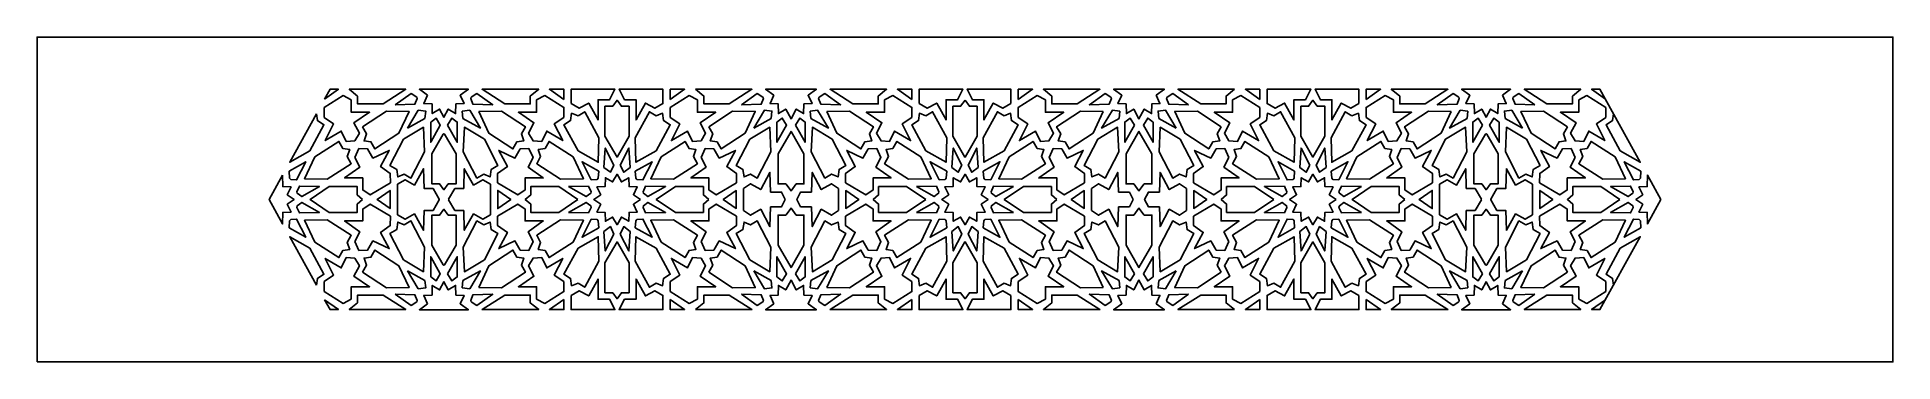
# Model space of a CAD drawing. Extents: x -797 to 3, y -330 to -190.
import ezdxf

# ---------------------------------------------------------------- set-up
doc = ezdxf.new("R2010")
doc.units = 0
doc.layers.add('LAYER_1', color=18, linetype='CONTINUOUS')

msp = doc.modelspace()

# ---------------------------------------------------------------- linework, layer by layer
at = {"layer": 'LAYER_1'}
for points in [[(-797.32, -329.62), (2.68, -329.62), (2.68, -189.62), (-797.32, -189.62)], [(-673.64, -219.91), (-673.64, -224.22), (-669.5, -227.05), (-673.13, -234.2), (-666.23, -230.16), (-664.06, -234.55), (-660.36, -234.37), (-658.4, -231.08), (-660.72, -226.54), (-654.02, -221.98), (-661.89, -221.98), (-661.89, -216.68), (-665.44, -214.8)], [(-673.39, -216.35), (-671.05, -212.13), (-667.43, -212.13)], [(-659.14, -215.04), (-659.14, -218.44), (-648.19, -218.44), (-638.39, -212.13), (-662.78, -212.13)], [(-642.95, -218.8), (-634.42, -218.59), (-633.46, -216.12), (-633.69, -215.45), (-636.1, -213.98)], [(-628.96, -214.68), (-630.62, -218.31), (-627.09, -218.45), (-626.97, -222.58), (-623.83, -220.65), (-621.94, -224.15), (-620.05, -220.65), (-616.91, -222.58), (-616.78, -218.45), (-613.25, -218.31), (-614.92, -214.68), (-611.38, -212.12), (-632.5, -212.12)], [(-610.19, -215.45), (-610.41, -216.12), (-609.46, -218.59), (-600.92, -218.8), (-607.78, -213.98)], [(-595.68, -218.44), (-584.74, -218.44), (-584.74, -215.04), (-581.1, -212.13), (-605.49, -212.13)], [(-581.99, -216.68), (-581.99, -221.98), (-589.85, -221.98), (-583.16, -226.54), (-585.47, -231.08), (-583.52, -234.37), (-579.81, -234.55), (-577.65, -230.16), (-570.74, -234.2), (-574.37, -227.05), (-570.23, -224.22), (-570.23, -219.91), (-578.44, -214.8)], [(-570.23, -216.53), (-570.23, -212.13), (-576.45, -212.13)], [(-567.12, -218.25), (-563.64, -220.31), (-559.52, -218.07), (-555.49, -225.29), (-555.49, -216.6), (-550.51, -216.6), (-548.21, -212.13), (-567.12, -212.13)], [(-544.13, -216.6), (-539.14, -216.6), (-539.14, -225.29), (-535.12, -218.07), (-531, -220.31), (-527.51, -218.25), (-527.51, -212.13), (-546.43, -212.13)], [(-524.41, -216.53), (-518.19, -212.13), (-524.41, -212.13)], [(-524.4, -219.91), (-524.4, -224.22), (-520.26, -227.05), (-523.9, -234.2), (-516.99, -230.16), (-514.82, -234.55), (-511.12, -234.37), (-509.16, -231.08), (-511.48, -226.54), (-504.78, -221.98), (-512.65, -221.98), (-512.65, -216.68), (-516.2, -214.8)], [(-513.54, -212.13), (-509.9, -215.04), (-509.9, -218.44), (-498.95, -218.44), (-489.15, -212.13)], [(-493.71, -218.8), (-485.18, -218.59), (-484.22, -216.12), (-484.45, -215.45), (-486.86, -213.98)], [(-479.72, -214.68), (-481.38, -218.31), (-477.85, -218.45), (-477.73, -222.58), (-474.59, -220.65), (-472.32, -224.85), (-470.06, -220.65), (-466.92, -222.58), (-466.79, -218.45), (-463.26, -218.31), (-464.93, -214.68), (-461.39, -212.12), (-483.26, -212.12)], [(-460.2, -215.45), (-460.42, -216.12), (-459.46, -218.59), (-450.93, -218.8), (-457.79, -213.98)], [(-445.69, -218.44), (-434.75, -218.44), (-434.75, -215.04), (-431.11, -212.13), (-455.5, -212.13)], [(-432, -216.68), (-432, -221.98), (-439.86, -221.98), (-433.17, -226.54), (-435.48, -231.08), (-433.53, -234.37), (-429.82, -234.55), (-427.66, -230.16), (-420.75, -234.2), (-424.38, -227.05), (-420.24, -224.22), (-420.24, -219.91), (-428.45, -214.8)], [(-420.24, -216.53), (-420.24, -212.13), (-426.46, -212.13)], [(-417.13, -218.25), (-413.64, -220.31), (-409.53, -218.07), (-405.5, -225.29), (-405.5, -216.6), (-400.52, -216.6), (-398.22, -212.13), (-417.13, -212.13)], [(-377.51, -218.25), (-381, -220.31), (-385.12, -218.07), (-389.14, -225.29), (-389.14, -216.6), (-394.13, -216.6), (-396.43, -212.13), (-377.51, -212.13)], [(-374.4, -216.53), (-374.4, -212.13), (-368.19, -212.13)], [(-362.65, -216.68), (-362.65, -221.98), (-354.78, -221.98), (-361.48, -226.54), (-359.16, -231.08), (-361.11, -234.37), (-364.82, -234.55), (-366.98, -230.16), (-373.89, -234.2), (-370.26, -227.05), (-374.4, -224.22), (-374.4, -219.91), (-366.19, -214.8)], [(-348.95, -218.44), (-359.9, -218.44), (-359.9, -215.04), (-363.54, -212.13), (-339.14, -212.13)], [(-334.44, -215.45), (-334.22, -216.12), (-335.18, -218.59), (-343.71, -218.8), (-336.85, -213.98)], [(-314.92, -214.68), (-313.26, -218.31), (-316.79, -218.45), (-316.91, -222.58), (-320.05, -220.65), (-322.32, -224.85), (-324.59, -220.65), (-327.73, -222.58), (-327.85, -218.45), (-331.38, -218.31), (-329.72, -214.68), (-333.26, -212.12), (-311.38, -212.12)], [(-300.93, -218.8), (-309.46, -218.59), (-310.42, -216.12), (-310.2, -215.45), (-307.78, -213.98)], [(-281.1, -212.13), (-284.74, -215.04), (-284.74, -218.44), (-295.69, -218.44), (-305.5, -212.13)], [(-270.24, -219.91), (-270.24, -224.22), (-274.38, -227.05), (-270.75, -234.2), (-277.66, -230.16), (-279.82, -234.55), (-283.52, -234.37), (-285.48, -231.08), (-283.16, -226.54), (-289.86, -221.98), (-281.99, -221.98), (-281.99, -216.68), (-278.45, -214.8)], [(-270.24, -216.53), (-276.45, -212.13), (-270.24, -212.13)], [(-250.51, -216.6), (-255.5, -216.6), (-255.5, -225.29), (-259.52, -218.07), (-263.64, -220.31), (-267.13, -218.25), (-267.13, -212.13), (-248.21, -212.13)], [(-227.52, -218.25), (-231.01, -220.31), (-235.12, -218.07), (-239.15, -225.29), (-239.15, -216.6), (-244.13, -216.6), (-246.43, -212.13), (-227.52, -212.13)], [(-224.41, -216.53), (-224.41, -212.13), (-218.19, -212.13)], [(-212.65, -216.68), (-212.65, -221.98), (-204.79, -221.98), (-211.48, -226.54), (-209.17, -231.08), (-211.12, -234.37), (-214.83, -234.55), (-216.99, -230.16), (-223.9, -234.2), (-220.27, -227.05), (-224.41, -224.22), (-224.41, -219.91), (-216.2, -214.8)], [(-198.96, -218.44), (-209.9, -218.44), (-209.9, -215.04), (-213.54, -212.13), (-189.15, -212.13)], [(-184.45, -215.45), (-184.23, -216.12), (-185.19, -218.59), (-193.72, -218.8), (-186.86, -213.98)], [(-165.68, -214.68), (-164.02, -218.31), (-167.55, -218.45), (-167.67, -222.58), (-170.81, -220.65), (-172.7, -224.15), (-174.59, -220.65), (-177.73, -222.58), (-177.86, -218.45), (-181.39, -218.31), (-179.72, -214.68), (-183.26, -212.12), (-162.14, -212.12)], [(-151.69, -218.8), (-160.22, -218.59), (-161.18, -216.12), (-160.96, -215.45), (-158.55, -213.98)], [(-135.5, -215.04), (-135.5, -218.44), (-146.45, -218.44), (-156.26, -212.13), (-131.86, -212.13)], [(-121, -219.91), (-121, -224.22), (-125.14, -227.05), (-121.51, -234.2), (-128.42, -230.16), (-130.58, -234.55), (-134.29, -234.37), (-136.24, -231.08), (-133.92, -226.54), (-140.62, -221.98), (-132.75, -221.98), (-132.75, -216.68), (-129.21, -214.8)], [(-676.9, -222.71), (-688.42, -243.53), (-679.74, -238.63), (-673.65, -227.43), (-676.52, -225.61)], [(-657.05, -228.26), (-655.32, -231.33), (-656.36, -234.35), (-653.4, -234.75), (-651.67, -237.83), (-641.35, -231.08), (-636.96, -221.67), (-646.75, -221.52)], [(-637.66, -228.85), (-630.12, -224.65), (-629.82, -221.53), (-633.03, -221.17)], [(-614.05, -221.53), (-613.76, -224.65), (-606.22, -228.85), (-610.85, -221.17)], [(-606.92, -221.67), (-602.53, -231.08), (-592.21, -237.83), (-590.47, -234.75), (-587.51, -234.35), (-588.55, -231.33), (-586.83, -228.26), (-597.13, -221.52)], [(-564.14, -223.58), (-566.94, -222.41), (-567.35, -225.61), (-570.22, -227.43), (-564.14, -238.63), (-555.45, -243.53), (-555.17, -232.99), (-561.26, -221.76)], [(-549.18, -219.39), (-552.52, -219.39), (-552.52, -232.39), (-547.32, -241.35), (-542.12, -232.39), (-542.12, -219.39), (-545.46, -219.39), (-547.32, -216.85)], [(-539.47, -232.99), (-539.18, -243.53), (-530.5, -238.63), (-524.41, -227.43), (-527.28, -225.61), (-527.7, -222.41), (-530.49, -223.58), (-533.38, -221.76)], [(-507.81, -228.26), (-506.08, -231.33), (-507.12, -234.35), (-504.16, -234.75), (-502.43, -237.83), (-492.11, -231.08), (-487.72, -221.67), (-497.51, -221.52)], [(-488.42, -228.85), (-480.88, -224.65), (-480.58, -221.53), (-483.79, -221.17)], [(-464.06, -221.53), (-463.77, -224.65), (-456.23, -228.85), (-460.85, -221.17)], [(-456.92, -221.67), (-452.53, -231.08), (-442.22, -237.83), (-440.48, -234.75), (-437.52, -234.35), (-438.56, -231.33), (-436.83, -228.26), (-447.13, -221.52)], [(-414.15, -223.58), (-416.94, -222.41), (-417.36, -225.61), (-420.23, -227.43), (-414.15, -238.63), (-405.46, -243.53), (-405.17, -232.99), (-411.27, -221.76)], [(-397.32, -216.85), (-399.19, -219.39), (-402.52, -219.39), (-402.52, -232.39), (-397.33, -241.35), (-397.32, -241.34), (-397.32, -241.35), (-392.12, -232.39), (-392.12, -219.39), (-395.45, -219.39)], [(-380.49, -223.58), (-377.7, -222.41), (-377.28, -225.61), (-374.41, -227.43), (-380.49, -238.63), (-389.18, -243.53), (-389.47, -232.99), (-383.37, -221.76)], [(-337.72, -221.67), (-342.11, -231.08), (-352.43, -237.83), (-354.16, -234.75), (-357.12, -234.35), (-356.08, -231.33), (-357.81, -228.26), (-347.51, -221.52)], [(-330.58, -221.53), (-330.87, -224.65), (-338.41, -228.85), (-333.79, -221.17)], [(-306.23, -228.85), (-313.77, -224.65), (-314.06, -221.53), (-310.85, -221.17)], [(-286.83, -228.26), (-288.56, -231.33), (-287.52, -234.35), (-290.48, -234.75), (-292.21, -237.83), (-302.53, -231.08), (-306.92, -221.67), (-297.13, -221.52)], [(-255.17, -232.99), (-255.46, -243.53), (-264.14, -238.63), (-270.23, -227.43), (-267.36, -225.61), (-266.94, -222.41), (-264.15, -223.58), (-261.26, -221.76)], [(-245.46, -219.39), (-242.13, -219.39), (-242.13, -232.39), (-247.32, -241.35), (-252.52, -232.39), (-252.52, -219.39), (-249.19, -219.39), (-247.32, -216.85)], [(-230.5, -223.58), (-227.71, -222.41), (-227.29, -225.61), (-224.42, -227.43), (-230.5, -238.63), (-239.19, -243.53), (-239.48, -232.99), (-233.38, -221.76)], [(-187.73, -221.67), (-192.12, -231.08), (-202.43, -237.83), (-204.17, -234.75), (-207.13, -234.35), (-206.09, -231.33), (-207.82, -228.26), (-197.51, -221.52)], [(-180.59, -221.53), (-180.88, -224.65), (-188.42, -228.85), (-183.8, -221.17)], [(-156.99, -228.85), (-164.53, -224.65), (-164.82, -221.53), (-161.61, -221.17)], [(-137.59, -228.26), (-139.32, -231.33), (-138.28, -234.35), (-141.24, -234.75), (-142.97, -237.83), (-153.29, -231.08), (-157.68, -221.67), (-147.89, -221.52)], [(-639.35, -233.59), (-645.22, -244.93), (-642.31, -246.68), (-641.83, -249.88), (-639.07, -248.64), (-636.15, -250.4), (-630.27, -239.04), (-630.76, -228.5)], [(-627.66, -226.26), (-627.64, -234.93), (-623.5, -227.52), (-625.36, -224.56)], [(-622.24, -231.46), (-627.14, -239.91), (-627.14, -252.9), (-623.8, -252.9), (-621.94, -255.44), (-620.07, -252.9), (-616.74, -252.9), (-616.74, -239.91), (-621.64, -231.46), (-621.94, -231.29)], [(-620.38, -227.52), (-616.24, -234.93), (-616.22, -226.26), (-618.51, -224.56)], [(-613.6, -239.04), (-607.73, -250.4), (-604.81, -248.64), (-602.04, -249.88), (-601.56, -246.68), (-598.66, -244.93), (-604.52, -233.59), (-613.11, -228.5)], [(-490.11, -233.59), (-495.98, -244.93), (-493.07, -246.68), (-492.59, -249.88), (-489.83, -248.64), (-486.91, -250.4), (-481.03, -239.04), (-481.52, -228.5)], [(-478.42, -226.26), (-478.4, -234.93), (-474.26, -227.52), (-476.13, -224.56)], [(-477.9, -239.91), (-477.9, -252.9), (-474.56, -252.9), (-472.32, -255.95), (-470.08, -252.9), (-466.75, -252.9), (-466.75, -239.91), (-472.32, -230.3)], [(-470.39, -227.52), (-466.25, -234.93), (-466.23, -226.26), (-468.52, -224.56)], [(-463.61, -239.04), (-457.74, -250.4), (-454.82, -248.64), (-452.05, -249.88), (-451.57, -246.68), (-448.67, -244.93), (-454.53, -233.59), (-463.12, -228.5)], [(-331.03, -239.04), (-336.9, -250.4), (-339.82, -248.64), (-342.59, -249.88), (-343.07, -246.68), (-345.98, -244.93), (-340.11, -233.59), (-331.52, -228.5)], [(-324.25, -227.52), (-328.4, -234.93), (-328.42, -226.26), (-326.12, -224.56)], [(-316.74, -239.91), (-316.74, -252.9), (-320.08, -252.9), (-322.32, -255.95), (-324.56, -252.9), (-327.89, -252.9), (-327.89, -239.91), (-322.32, -230.3)], [(-316.22, -226.26), (-316.24, -234.93), (-320.39, -227.52), (-318.52, -224.56)], [(-304.53, -233.59), (-298.66, -244.93), (-301.57, -246.68), (-302.05, -249.88), (-304.82, -248.64), (-307.74, -250.4), (-313.61, -239.04), (-313.12, -228.5)], [(-181.04, -239.04), (-186.91, -250.4), (-189.83, -248.64), (-192.6, -249.88), (-193.08, -246.68), (-195.98, -244.93), (-190.12, -233.59), (-181.53, -228.5)], [(-174.26, -227.52), (-178.4, -234.93), (-178.42, -226.26), (-176.13, -224.56)], [(-172.4, -231.46), (-167.5, -239.91), (-167.5, -252.9), (-170.84, -252.9), (-172.7, -255.44), (-174.57, -252.9), (-177.9, -252.9), (-177.9, -239.91), (-173, -231.46), (-172.7, -231.29)], [(-166.98, -226.26), (-167, -234.93), (-171.15, -227.52), (-169.28, -224.56)], [(-155.29, -233.59), (-149.42, -244.93), (-152.33, -246.68), (-152.81, -249.88), (-155.58, -248.64), (-158.5, -250.4), (-164.37, -239.04), (-163.88, -228.5)], [(-677.59, -241.27), (-682.04, -250.65), (-672.25, -250.87), (-661.9, -244.21), (-663.61, -241.12), (-662.55, -238.11), (-665.51, -237.69), (-667.22, -234.59)], [(-660.33, -241.47), (-658.2, -245.64), (-664.74, -250.35), (-656.94, -250.35), (-656.94, -255.52), (-653.81, -257.68), (-645.01, -252.4), (-645.07, -248.37), (-649.29, -245.46), (-645.55, -238.43), (-652.53, -241.8), (-654.85, -237.83), (-658.58, -237.65)], [(-589.03, -237.83), (-591.35, -241.8), (-598.33, -238.43), (-594.59, -245.46), (-598.8, -248.37), (-598.87, -252.4), (-590.07, -257.68), (-586.94, -255.52), (-586.94, -250.35), (-579.14, -250.35), (-585.68, -245.64), (-583.55, -241.47), (-585.3, -237.65)], [(-578.37, -237.69), (-581.32, -238.11), (-580.27, -241.12), (-581.97, -244.21), (-571.63, -250.87), (-561.84, -250.65), (-566.29, -241.27), (-576.65, -234.59)], [(-552.95, -245.85), (-550.19, -247.91), (-548.72, -244.75), (-552.41, -237.44)], [(-545.92, -244.75), (-544.45, -247.91), (-541.68, -245.85), (-542.22, -237.44)], [(-528.35, -241.27), (-532.8, -250.65), (-523.01, -250.87), (-512.66, -244.21), (-514.37, -241.12), (-513.31, -238.11), (-516.27, -237.69), (-517.99, -234.59)], [(-511.09, -241.47), (-508.96, -245.64), (-515.5, -250.35), (-507.7, -250.35), (-507.7, -255.52), (-504.57, -257.68), (-495.77, -252.4), (-495.84, -248.37), (-500.05, -245.46), (-496.31, -238.43), (-503.29, -241.8), (-505.61, -237.83), (-509.34, -237.65)], [(-439.03, -237.83), (-441.36, -241.8), (-448.33, -238.43), (-444.6, -245.46), (-448.81, -248.37), (-448.88, -252.4), (-440.08, -257.68), (-436.95, -255.52), (-436.95, -250.35), (-429.15, -250.35), (-435.69, -245.64), (-433.56, -241.47), (-435.31, -237.65)], [(-428.37, -237.69), (-431.33, -238.11), (-430.27, -241.12), (-431.98, -244.21), (-421.64, -250.87), (-411.85, -250.65), (-416.3, -241.27), (-426.66, -234.59)], [(-402.96, -245.85), (-400.2, -247.91), (-398.72, -244.75), (-402.42, -237.44)], [(-391.68, -245.85), (-394.44, -247.91), (-395.92, -244.75), (-392.22, -237.44)], [(-366.27, -237.69), (-363.31, -238.11), (-364.37, -241.12), (-362.66, -244.21), (-373.01, -250.87), (-382.79, -250.65), (-378.34, -241.27), (-367.98, -234.59)], [(-355.61, -237.83), (-353.29, -241.8), (-346.31, -238.43), (-350.04, -245.46), (-345.83, -248.37), (-345.77, -252.4), (-354.56, -257.68), (-357.69, -255.52), (-357.69, -250.35), (-365.5, -250.35), (-358.95, -245.64), (-361.09, -241.47), (-359.33, -237.65)], [(-283.55, -241.47), (-285.69, -245.64), (-279.14, -250.35), (-286.95, -250.35), (-286.95, -255.52), (-290.07, -257.68), (-298.87, -252.4), (-298.81, -248.37), (-294.59, -245.46), (-298.33, -238.43), (-291.35, -241.8), (-289.03, -237.83), (-285.3, -237.65)], [(-266.3, -241.27), (-261.84, -250.65), (-271.63, -250.87), (-281.98, -244.21), (-280.27, -241.12), (-281.33, -238.11), (-278.37, -237.69), (-276.66, -234.59)], [(-248.72, -244.75), (-250.2, -247.91), (-252.96, -245.85), (-252.42, -237.44)], [(-241.69, -245.85), (-244.45, -247.91), (-245.93, -244.75), (-242.23, -237.44)], [(-216.28, -237.69), (-213.32, -238.11), (-214.38, -241.12), (-212.67, -244.21), (-223.01, -250.87), (-232.8, -250.65), (-228.35, -241.27), (-217.99, -234.59)], [(-205.62, -237.83), (-203.29, -241.8), (-196.31, -238.43), (-200.05, -245.46), (-195.84, -248.37), (-195.77, -252.4), (-204.57, -257.68), (-207.7, -255.52), (-207.7, -250.35), (-215.5, -250.35), (-208.96, -245.64), (-211.09, -241.47), (-209.34, -237.65)], [(-134.31, -241.47), (-136.45, -245.64), (-129.9, -250.35), (-137.71, -250.35), (-137.71, -255.52), (-140.84, -257.68), (-149.63, -252.4), (-149.57, -248.37), (-145.36, -245.46), (-149.09, -238.43), (-142.11, -241.8), (-139.79, -237.83), (-136.06, -237.65)], [(-117.06, -241.27), (-112.6, -250.65), (-122.39, -250.87), (-132.74, -244.21), (-131.03, -241.12), (-132.09, -238.11), (-129.13, -237.69), (-127.42, -234.59)], [(-688.67, -247.46), (-688.48, -250.46), (-688, -250.97), (-685.44, -251.18), (-681.49, -243.32)], [(-624.01, -259.62), (-623.95, -259.75), (-626.65, -264.34), (-630.49, -264.38), (-630.69, -272.9), (-634.67, -265.81), (-638.73, -268.11), (-641.99, -266.18), (-641.99, -259.62), (-641.99, -253.07), (-638.73, -251.13), (-634.67, -253.43), (-630.69, -246.35), (-630.49, -254.87), (-626.65, -254.9), (-623.95, -259.5)], [(-601.89, -259.62), (-601.89, -266.18), (-605.14, -268.11), (-609.2, -265.81), (-613.19, -272.9), (-613.39, -264.38), (-617.22, -264.34), (-619.92, -259.75), (-619.86, -259.62), (-619.92, -259.5), (-617.22, -254.9), (-613.39, -254.87), (-613.19, -246.35), (-609.2, -253.43), (-605.14, -251.13), (-601.89, -253.07)], [(-558.44, -251.18), (-555.88, -250.97), (-555.4, -250.46), (-555.2, -247.46), (-562.39, -243.32)], [(-539.44, -247.46), (-539.24, -250.46), (-538.76, -250.97), (-536.2, -251.18), (-532.25, -243.32)], [(-474.78, -259.62), (-476.42, -262.78), (-481.11, -262.83), (-481.44, -271.3), (-485.36, -263.86), (-489.84, -266.39), (-492.75, -264.33), (-492.75, -259.62), (-492.75, -254.92), (-489.84, -252.86), (-485.36, -255.38), (-481.44, -247.94), (-481.11, -256.41), (-476.42, -256.46)], [(-451.89, -259.62), (-451.89, -264.33), (-454.81, -266.39), (-459.29, -263.86), (-463.2, -271.3), (-463.54, -262.83), (-468.22, -262.78), (-469.87, -259.62), (-468.22, -256.46), (-463.54, -256.41), (-463.2, -247.94), (-459.29, -255.38), (-454.81, -252.86), (-451.89, -254.92)], [(-408.44, -251.18), (-405.89, -250.97), (-405.41, -250.46), (-405.21, -247.46), (-412.4, -243.32)], [(-386.2, -251.18), (-388.75, -250.97), (-389.24, -250.46), (-389.43, -247.46), (-382.25, -243.32)], [(-324.77, -259.62), (-326.42, -262.78), (-331.1, -262.83), (-331.44, -271.3), (-335.35, -263.86), (-339.83, -266.39), (-342.75, -264.33), (-342.75, -259.62), (-342.75, -254.92), (-339.83, -252.86), (-335.35, -255.38), (-331.44, -247.94), (-331.1, -256.41), (-326.42, -256.46)], [(-301.89, -259.62), (-301.89, -264.33), (-304.81, -266.39), (-309.29, -263.86), (-313.2, -271.3), (-313.53, -262.83), (-318.22, -262.78), (-319.87, -259.62), (-318.22, -256.46), (-313.53, -256.41), (-313.2, -247.94), (-309.29, -255.38), (-304.81, -252.86), (-301.89, -254.92)], [(-255.21, -247.46), (-255.4, -250.46), (-255.89, -250.97), (-258.44, -251.18), (-262.39, -243.32)], [(-236.21, -251.18), (-238.76, -250.97), (-239.24, -250.46), (-239.44, -247.46), (-232.25, -243.32)], [(-174.78, -259.62), (-174.72, -259.75), (-177.42, -264.34), (-181.25, -264.38), (-181.45, -272.9), (-185.44, -265.81), (-189.5, -268.11), (-192.76, -266.18), (-192.76, -259.62), (-192.76, -253.07), (-189.5, -251.13), (-185.44, -253.43), (-181.45, -246.35), (-181.25, -254.87), (-177.42, -254.9), (-174.72, -259.5)], [(-152.65, -259.62), (-152.65, -266.18), (-155.91, -268.11), (-159.97, -265.81), (-163.95, -272.9), (-164.15, -264.38), (-167.99, -264.34), (-170.69, -259.75), (-170.63, -259.62), (-170.69, -259.5), (-167.99, -254.9), (-164.15, -254.87), (-163.95, -246.35), (-159.97, -253.43), (-155.91, -251.13), (-152.65, -253.07)], [(-105.97, -247.46), (-106.16, -250.46), (-106.65, -250.97), (-109.2, -251.18), (-113.15, -243.32)], [(-691.49, -249.07), (-697.32, -259.62), (-691.49, -270.17), (-691.4, -265.18), (-687.85, -265.05), (-689.52, -261.66), (-686.51, -259.62), (-689.52, -257.59), (-687.85, -254.2), (-691.4, -254.07)], [(-685.34, -256.25), (-685.18, -256.92), (-683.27, -258.39), (-675.61, -253.98), (-684.23, -253.83)], [(-656.99, -259.62), (-659.33, -261.62), (-659.33, -265.22), (-671.39, -265.22), (-679.68, -259.62), (-671.39, -254.02), (-659.33, -254.02), (-659.33, -257.62)], [(-645.16, -259.62), (-645.16, -263.51), (-650.78, -259.62), (-650.78, -259.62), (-650.78, -259.62), (-645.16, -255.74)], [(-593.09, -259.62), (-593.09, -259.62), (-598.72, -263.51), (-598.72, -259.62), (-598.72, -255.74), (-593.09, -259.62)], [(-564.2, -259.62), (-572.48, -265.22), (-584.55, -265.22), (-584.55, -261.62), (-586.88, -259.62), (-584.55, -257.62), (-584.55, -254.02), (-572.48, -254.02)], [(-568.27, -253.98), (-560.6, -258.39), (-558.69, -256.92), (-558.53, -256.25), (-559.65, -253.83)], [(-537.27, -259.62), (-540.28, -261.66), (-538.61, -265.05), (-542.16, -265.18), (-542.29, -269.02), (-545.43, -267.22), (-547.32, -270.49), (-549.21, -267.22), (-552.35, -269.02), (-552.48, -265.18), (-556.03, -265.05), (-554.36, -261.66), (-557.37, -259.62), (-554.36, -257.59), (-556.03, -254.2), (-552.48, -254.07), (-552.35, -250.22), (-549.21, -252.03), (-547.32, -248.75), (-545.43, -252.03), (-542.29, -250.22), (-542.16, -254.07), (-538.61, -254.2), (-540.28, -257.59)], [(-536.11, -256.25), (-535.94, -256.92), (-534.03, -258.39), (-526.37, -253.98), (-534.99, -253.83)], [(-507.75, -259.62), (-510.09, -261.62), (-510.09, -265.22), (-522.15, -265.22), (-530.44, -259.62), (-522.15, -254.02), (-510.09, -254.02), (-510.09, -257.62)], [(-495.92, -259.62), (-495.92, -263.43), (-501.54, -259.63), (-501.54, -259.62), (-501.54, -259.61), (-495.92, -255.81)], [(-443.11, -259.62), (-443.1, -259.63), (-448.73, -263.43), (-448.73, -259.62), (-448.73, -255.81), (-443.1, -259.61)], [(-414.21, -259.62), (-422.49, -265.22), (-434.56, -265.22), (-434.56, -261.62), (-436.89, -259.62), (-434.56, -257.62), (-434.56, -254.02), (-422.49, -254.02)], [(-418.28, -253.98), (-410.61, -258.39), (-408.7, -256.92), (-408.54, -256.25), (-409.66, -253.83)], [(-387.27, -259.62), (-387.27, -259.63), (-390.28, -261.66), (-388.61, -265.05), (-392.16, -265.18), (-392.28, -269.02), (-395.43, -267.22), (-397.32, -270.49), (-399.22, -267.22), (-402.36, -269.02), (-402.48, -265.18), (-406.03, -265.05), (-404.36, -261.66), (-407.37, -259.63), (-407.37, -259.62), (-407.37, -259.62), (-404.36, -257.59), (-406.03, -254.2), (-402.48, -254.07), (-402.36, -250.22), (-399.22, -252.03), (-397.32, -248.75), (-395.43, -252.03), (-392.28, -250.22), (-392.16, -254.07), (-388.61, -254.2), (-390.28, -257.59), (-387.27, -259.62)], [(-376.36, -253.98), (-384.03, -258.39), (-385.94, -256.92), (-386.1, -256.25), (-384.99, -253.83)], [(-357.75, -259.62), (-360.09, -261.62), (-360.09, -265.22), (-372.15, -265.22), (-380.43, -259.62), (-372.15, -254.02), (-360.09, -254.02), (-360.09, -257.62)], [(-345.91, -259.62), (-345.91, -263.43), (-351.54, -259.63), (-351.54, -259.62), (-351.54, -259.61), (-345.91, -255.81)], [(-293.1, -259.62), (-293.1, -259.63), (-298.72, -263.43), (-298.72, -259.62), (-298.72, -255.81), (-293.1, -259.61)], [(-264.2, -259.62), (-272.49, -265.22), (-284.55, -265.22), (-284.55, -261.62), (-286.89, -259.62), (-284.55, -257.62), (-284.55, -254.02), (-272.49, -254.02)], [(-258.54, -256.25), (-258.7, -256.92), (-260.61, -258.39), (-268.27, -253.98), (-259.65, -253.83)], [(-237.28, -259.62), (-240.29, -261.66), (-238.62, -265.05), (-242.17, -265.18), (-242.29, -269.02), (-245.43, -267.22), (-247.32, -270.49), (-249.21, -267.22), (-252.36, -269.02), (-252.48, -265.18), (-256.03, -265.05), (-254.36, -261.66), (-257.37, -259.62), (-254.36, -257.59), (-256.03, -254.2), (-252.48, -254.07), (-252.36, -250.22), (-249.21, -252.03), (-247.32, -248.75), (-245.43, -252.03), (-242.29, -250.22), (-242.17, -254.07), (-238.62, -254.2), (-240.29, -257.59)], [(-226.37, -253.98), (-234.04, -258.39), (-235.95, -256.92), (-236.11, -256.25), (-234.99, -253.83)], [(-207.76, -259.62), (-210.09, -261.62), (-210.09, -265.22), (-222.16, -265.22), (-230.44, -259.62), (-222.16, -254.02), (-210.09, -254.02), (-210.09, -257.62)], [(-195.92, -259.62), (-195.92, -263.51), (-201.55, -259.62), (-201.55, -259.62), (-201.55, -259.62), (-195.92, -255.74)], [(-143.86, -259.62), (-143.86, -259.62), (-149.48, -263.51), (-149.48, -259.62), (-149.48, -255.74), (-143.86, -259.62)], [(-114.96, -259.62), (-123.25, -265.22), (-135.31, -265.22), (-135.31, -261.62), (-137.65, -259.62), (-135.31, -257.62), (-135.31, -254.02), (-123.25, -254.02)], [(-109.3, -256.25), (-109.46, -256.92), (-111.37, -258.39), (-119.03, -253.98), (-110.41, -253.83)], [(-97.32, -259.62), (-103.15, -249.07), (-103.24, -254.07), (-106.79, -254.2), (-105.12, -257.59), (-108.13, -259.62), (-105.12, -261.66), (-106.79, -265.05), (-103.24, -265.18), (-103.15, -270.17)], [(-685.34, -263), (-685.18, -262.32), (-683.27, -260.85), (-675.61, -265.26), (-684.23, -265.42)], [(-660.33, -277.77), (-658.2, -273.6), (-664.74, -268.89), (-656.94, -268.89), (-656.94, -263.72), (-653.81, -261.57), (-645.01, -266.85), (-645.07, -270.87), (-649.29, -273.78), (-645.55, -280.81), (-652.53, -277.44), (-654.85, -281.41), (-658.58, -281.59)], [(-622.24, -287.78), (-627.14, -279.34), (-627.14, -266.34), (-623.8, -266.34), (-621.94, -263.8), (-620.07, -266.34), (-616.74, -266.34), (-616.74, -279.34), (-621.64, -287.78), (-621.94, -287.96)], [(-589.03, -281.41), (-591.35, -277.44), (-598.33, -280.81), (-594.59, -273.78), (-598.8, -270.87), (-598.87, -266.85), (-590.07, -261.57), (-586.94, -263.72), (-586.94, -268.89), (-579.14, -268.89), (-585.68, -273.6), (-583.55, -277.77), (-585.3, -281.59)], [(-568.27, -265.26), (-560.6, -260.85), (-558.69, -262.32), (-558.53, -263), (-559.65, -265.42)], [(-536.11, -263), (-535.94, -262.32), (-534.03, -260.85), (-526.37, -265.26), (-534.99, -265.42)], [(-511.09, -277.77), (-508.96, -273.6), (-515.5, -268.89), (-507.7, -268.89), (-507.7, -263.72), (-504.57, -261.57), (-495.77, -266.85), (-495.84, -270.87), (-500.05, -273.78), (-496.31, -280.81), (-503.29, -277.44), (-505.61, -281.41), (-509.34, -281.59)], [(-477.9, -279.34), (-477.9, -266.34), (-474.56, -266.34), (-472.32, -263.29), (-470.08, -266.34), (-466.75, -266.34), (-466.75, -279.34), (-472.32, -288.95)], [(-439.03, -281.41), (-441.36, -277.44), (-448.33, -280.81), (-444.6, -273.78), (-448.81, -270.87), (-448.88, -266.85), (-440.08, -261.57), (-436.95, -263.72), (-436.95, -268.89), (-429.15, -268.89), (-435.69, -273.6), (-433.56, -277.77), (-435.31, -281.59)], [(-418.28, -265.26), (-410.61, -260.85), (-408.7, -262.32), (-408.54, -263), (-409.66, -265.42)], [(-376.36, -265.26), (-384.03, -260.85), (-385.94, -262.32), (-386.1, -263), (-384.99, -265.42)], [(-355.61, -281.41), (-353.29, -277.44), (-346.31, -280.81), (-350.04, -273.78), (-345.83, -270.87), (-345.77, -266.85), (-354.56, -261.57), (-357.69, -263.72), (-357.69, -268.89), (-365.5, -268.89), (-358.95, -273.6), (-361.09, -277.77), (-359.33, -281.59)], [(-316.74, -279.34), (-316.74, -266.34), (-320.08, -266.34), (-322.32, -263.29), (-324.56, -266.34), (-327.89, -266.34), (-327.89, -279.34), (-322.32, -288.95)], [(-283.55, -277.77), (-285.69, -273.6), (-279.14, -268.89), (-286.95, -268.89), (-286.95, -263.72), (-290.07, -261.57), (-298.87, -266.85), (-298.81, -270.87), (-294.59, -273.78), (-298.33, -280.81), (-291.35, -277.44), (-289.03, -281.41), (-285.3, -281.59)], [(-258.54, -263), (-258.7, -262.32), (-260.61, -260.85), (-268.27, -265.26), (-259.65, -265.42)], [(-226.37, -265.26), (-234.04, -260.85), (-235.95, -262.32), (-236.11, -263), (-234.99, -265.42)], [(-205.62, -281.41), (-203.29, -277.44), (-196.31, -280.81), (-200.05, -273.78), (-195.84, -270.87), (-195.77, -266.85), (-204.57, -261.57), (-207.7, -263.72), (-207.7, -268.89), (-215.5, -268.89), (-208.96, -273.6), (-211.09, -277.77), (-209.34, -281.59)], [(-172.4, -287.78), (-167.5, -279.34), (-167.5, -266.34), (-170.84, -266.34), (-172.7, -263.8), (-174.57, -266.34), (-177.9, -266.34), (-177.9, -279.34), (-173, -287.78), (-172.7, -287.96)], [(-134.31, -277.77), (-136.45, -273.6), (-129.9, -268.89), (-137.71, -268.89), (-137.71, -263.72), (-140.84, -261.57), (-149.63, -266.85), (-149.57, -270.87), (-145.36, -273.78), (-149.09, -280.81), (-142.11, -277.44), (-139.79, -281.41), (-136.06, -281.59)], [(-109.3, -263), (-109.46, -262.32), (-111.37, -260.85), (-119.03, -265.26), (-110.41, -265.42)], [(-688.67, -271.79), (-688.48, -268.78), (-688, -268.27), (-685.44, -268.07), (-681.49, -275.92)], [(-677.59, -277.98), (-682.04, -268.59), (-672.25, -268.37), (-661.9, -275.04), (-663.61, -278.12), (-662.55, -281.13), (-665.51, -281.55), (-667.22, -284.65)], [(-639.35, -285.65), (-645.22, -274.31), (-642.31, -272.56), (-641.83, -269.37), (-639.07, -270.6), (-636.15, -268.85), (-630.27, -280.21), (-630.76, -290.75)], [(-613.6, -280.21), (-607.73, -268.85), (-604.81, -270.6), (-602.04, -269.37), (-601.56, -272.56), (-598.66, -274.31), (-604.52, -285.65), (-613.11, -290.75)], [(-578.37, -281.55), (-581.32, -281.13), (-580.27, -278.12), (-581.97, -275.04), (-571.63, -268.37), (-561.84, -268.59), (-566.29, -277.98), (-576.65, -284.65)], [(-558.44, -268.07), (-555.88, -268.27), (-555.4, -268.78), (-555.2, -271.79), (-562.39, -275.92)], [(-552.95, -273.39), (-550.19, -271.33), (-548.72, -274.5), (-552.41, -281.81)], [(-545.92, -274.5), (-544.45, -271.33), (-541.68, -273.39), (-542.22, -281.81)], [(-539.44, -271.79), (-539.24, -268.78), (-538.76, -268.27), (-536.2, -268.07), (-532.25, -275.92)], [(-528.35, -277.98), (-532.8, -268.59), (-523.01, -268.37), (-512.66, -275.04), (-514.37, -278.12), (-513.31, -281.13), (-516.27, -281.55), (-517.99, -284.65)], [(-490.11, -285.65), (-495.98, -274.31), (-493.07, -272.56), (-492.59, -269.37), (-489.83, -270.6), (-486.91, -268.85), (-481.03, -280.21), (-481.52, -290.75)], [(-463.61, -280.21), (-457.74, -268.85), (-454.82, -270.6), (-452.05, -269.37), (-451.57, -272.56), (-448.67, -274.31), (-454.53, -285.65), (-463.12, -290.75)], [(-428.37, -281.55), (-431.33, -281.13), (-430.27, -278.12), (-431.98, -275.04), (-421.64, -268.37), (-411.85, -268.59), (-416.3, -277.98), (-426.66, -284.65)], [(-408.44, -268.07), (-405.89, -268.27), (-405.41, -268.78), (-405.21, -271.79), (-412.4, -275.92)], [(-402.96, -273.39), (-400.2, -271.33), (-398.72, -274.5), (-402.42, -281.81)], [(-391.68, -273.39), (-394.44, -271.33), (-395.92, -274.5), (-392.22, -281.81)], [(-386.2, -268.07), (-388.75, -268.27), (-389.24, -268.78), (-389.43, -271.79), (-382.25, -275.92)], [(-366.27, -281.55), (-363.31, -281.13), (-364.37, -278.12), (-362.66, -275.04), (-373.01, -268.37), (-382.79, -268.59), (-378.34, -277.98), (-367.98, -284.65)], [(-331.03, -280.21), (-336.9, -268.85), (-339.82, -270.6), (-342.59, -269.37), (-343.07, -272.56), (-345.98, -274.31), (-340.11, -285.65), (-331.52, -290.75)], [(-304.53, -285.65), (-298.66, -274.31), (-301.57, -272.56), (-302.05, -269.37), (-304.82, -270.6), (-307.74, -268.85), (-313.61, -280.21), (-313.12, -290.75)], [(-266.3, -277.98), (-261.84, -268.59), (-271.63, -268.37), (-281.98, -275.04), (-280.27, -278.12), (-281.33, -281.13), (-278.37, -281.55), (-276.66, -284.65)], [(-255.21, -271.79), (-255.4, -268.78), (-255.89, -268.27), (-258.44, -268.07), (-262.39, -275.92)], [(-248.72, -274.5), (-250.2, -271.33), (-252.96, -273.39), (-252.42, -281.81)], [(-241.69, -273.39), (-244.45, -271.33), (-245.93, -274.5), (-242.23, -281.81)], [(-236.21, -268.07), (-238.76, -268.27), (-239.24, -268.78), (-239.44, -271.79), (-232.25, -275.92)], [(-216.28, -281.55), (-213.32, -281.13), (-214.38, -278.12), (-212.67, -275.04), (-223.01, -268.37), (-232.8, -268.59), (-228.35, -277.98), (-217.99, -284.65)], [(-181.04, -280.21), (-186.91, -268.85), (-189.83, -270.6), (-192.6, -269.37), (-193.08, -272.56), (-195.98, -274.31), (-190.12, -285.65), (-181.53, -290.75)], [(-155.29, -285.65), (-149.42, -274.31), (-152.33, -272.56), (-152.81, -269.37), (-155.58, -270.6), (-158.5, -268.85), (-164.37, -280.21), (-163.88, -290.75)], [(-117.06, -277.98), (-112.6, -268.59), (-122.39, -268.37), (-132.74, -275.04), (-131.03, -278.12), (-132.09, -281.13), (-129.13, -281.55), (-127.42, -284.65)], [(-105.97, -271.79), (-106.16, -268.78), (-106.65, -268.27), (-109.2, -268.07), (-113.15, -275.92)], [(-676.9, -296.54), (-688.42, -275.71), (-679.74, -280.61), (-673.65, -291.82), (-676.52, -293.63)], [(-564.14, -295.66), (-566.94, -296.83), (-567.35, -293.63), (-570.22, -291.82), (-564.14, -280.61), (-555.45, -275.71), (-555.17, -286.26), (-561.26, -297.48)], [(-549.18, -299.85), (-552.52, -299.85), (-552.52, -286.86), (-547.32, -277.9), (-542.12, -286.86), (-542.12, -299.85), (-545.46, -299.85), (-547.32, -302.4)], [(-539.47, -286.26), (-539.18, -275.71), (-530.5, -280.61), (-524.41, -291.82), (-527.28, -293.63), (-527.7, -296.83), (-530.49, -295.66), (-533.38, -297.48)], [(-414.15, -295.66), (-416.94, -296.83), (-417.36, -293.63), (-420.23, -291.82), (-414.15, -280.61), (-405.46, -275.71), (-405.17, -286.26), (-411.27, -297.48)], [(-397.32, -277.9), (-397.33, -277.9), (-402.52, -286.86), (-402.52, -299.85), (-399.19, -299.85), (-397.32, -302.4), (-395.45, -299.85), (-392.12, -299.85), (-392.12, -286.86), (-397.32, -277.9)], [(-380.49, -295.66), (-377.7, -296.83), (-377.28, -293.63), (-374.41, -291.82), (-380.49, -280.61), (-389.18, -275.71), (-389.47, -286.26), (-383.37, -297.48)], [(-255.17, -286.26), (-255.46, -275.71), (-264.14, -280.61), (-270.23, -291.82), (-267.36, -293.63), (-266.94, -296.83), (-264.15, -295.66), (-261.26, -297.48)], [(-245.46, -299.85), (-242.13, -299.85), (-242.13, -286.86), (-247.32, -277.9), (-252.52, -286.86), (-252.52, -299.85), (-249.19, -299.85), (-247.32, -302.4)], [(-230.5, -295.66), (-227.71, -296.83), (-227.29, -293.63), (-224.42, -291.82), (-230.5, -280.61), (-239.19, -275.71), (-239.48, -286.26), (-233.38, -297.48)], [(-673.64, -299.33), (-673.64, -295.03), (-669.5, -292.19), (-673.13, -285.04), (-666.23, -289.08), (-664.06, -284.69), (-660.36, -284.87), (-658.4, -288.16), (-660.72, -292.7), (-654.02, -297.26), (-661.89, -297.26), (-661.89, -302.57), (-665.44, -304.44)], [(-657.05, -290.98), (-655.32, -287.91), (-656.36, -284.89), (-653.4, -284.49), (-651.67, -281.41), (-641.35, -288.16), (-636.96, -297.58), (-646.75, -297.73)], [(-627.66, -292.99), (-627.64, -284.31), (-623.5, -291.72), (-625.36, -294.69)], [(-620.38, -291.72), (-616.24, -284.31), (-616.22, -292.99), (-618.51, -294.69)], [(-606.92, -297.58), (-602.53, -288.16), (-592.21, -281.41), (-590.47, -284.49), (-587.51, -284.89), (-588.55, -287.91), (-586.83, -290.98), (-597.13, -297.73)], [(-581.99, -302.57), (-581.99, -297.26), (-589.85, -297.26), (-583.16, -292.7), (-585.47, -288.16), (-583.52, -284.87), (-579.81, -284.69), (-577.65, -289.08), (-570.74, -285.04), (-574.37, -292.19), (-570.23, -295.03), (-570.23, -299.33), (-578.44, -304.44)], [(-524.4, -299.33), (-524.4, -295.03), (-520.26, -292.19), (-523.9, -285.04), (-516.99, -289.08), (-514.82, -284.69), (-511.12, -284.87), (-509.16, -288.16), (-511.48, -292.7), (-504.78, -297.26), (-512.65, -297.26), (-512.65, -302.57), (-516.2, -304.44)], [(-507.81, -290.98), (-506.08, -287.91), (-507.12, -284.89), (-504.16, -284.49), (-502.43, -281.41), (-492.11, -288.16), (-487.72, -297.58), (-497.51, -297.73)], [(-478.42, -292.99), (-478.4, -284.31), (-474.26, -291.72), (-476.13, -294.69)], [(-470.39, -291.72), (-466.25, -284.31), (-466.23, -292.99), (-468.52, -294.69)], [(-456.92, -297.58), (-452.53, -288.16), (-442.22, -281.41), (-440.48, -284.49), (-437.52, -284.89), (-438.56, -287.91), (-436.83, -290.98), (-447.13, -297.73)], [(-432, -302.57), (-432, -297.26), (-439.86, -297.26), (-433.17, -292.7), (-435.48, -288.16), (-433.53, -284.87), (-429.82, -284.69), (-427.66, -289.08), (-420.75, -285.04), (-424.38, -292.19), (-420.24, -295.03), (-420.24, -299.33), (-428.45, -304.44)], [(-362.65, -302.57), (-362.65, -297.26), (-354.78, -297.26), (-361.48, -292.7), (-359.16, -288.16), (-361.11, -284.87), (-364.82, -284.69), (-366.98, -289.08), (-373.89, -285.04), (-370.26, -292.19), (-374.4, -295.03), (-374.4, -299.33), (-366.19, -304.44)], [(-337.72, -297.58), (-342.11, -288.16), (-352.43, -281.41), (-354.16, -284.49), (-357.12, -284.89), (-356.08, -287.91), (-357.81, -290.98), (-347.51, -297.73)], [(-324.25, -291.72), (-328.4, -284.31), (-328.42, -292.99), (-326.12, -294.69)], [(-316.22, -292.99), (-316.24, -284.31), (-320.39, -291.72), (-318.52, -294.69)], [(-286.83, -290.98), (-288.56, -287.91), (-287.52, -284.89), (-290.48, -284.49), (-292.21, -281.41), (-302.53, -288.16), (-306.92, -297.58), (-297.13, -297.73)], [(-270.24, -299.33), (-270.24, -295.03), (-274.38, -292.19), (-270.75, -285.04), (-277.66, -289.08), (-279.82, -284.69), (-283.52, -284.87), (-285.48, -288.16), (-283.16, -292.7), (-289.86, -297.26), (-281.99, -297.26), (-281.99, -302.57), (-278.45, -304.44)], [(-212.65, -302.57), (-212.65, -297.26), (-204.79, -297.26), (-211.48, -292.7), (-209.17, -288.16), (-211.12, -284.87), (-214.83, -284.69), (-216.99, -289.08), (-223.9, -285.04), (-220.27, -292.19), (-224.41, -295.03), (-224.41, -299.33), (-216.2, -304.44)], [(-187.73, -297.58), (-192.12, -288.16), (-202.43, -281.41), (-204.17, -284.49), (-207.13, -284.89), (-206.09, -287.91), (-207.82, -290.98), (-197.51, -297.73)], [(-174.26, -291.72), (-178.4, -284.31), (-178.42, -292.99), (-176.13, -294.69)], [(-166.98, -292.99), (-167, -284.31), (-171.15, -291.72), (-169.28, -294.69)], [(-137.59, -290.98), (-139.32, -287.91), (-138.28, -284.89), (-141.24, -284.49), (-142.97, -281.41), (-153.29, -288.16), (-157.68, -297.58), (-147.89, -297.73)], [(-121, -299.33), (-121, -295.03), (-125.14, -292.19), (-121.51, -285.04), (-128.42, -289.08), (-130.58, -284.69), (-134.29, -284.87), (-136.24, -288.16), (-133.92, -292.7), (-140.62, -297.26), (-132.75, -297.26), (-132.75, -302.57), (-129.21, -304.44)], [(-637.66, -290.39), (-630.12, -294.59), (-629.82, -297.71), (-633.03, -298.07)], [(-628.96, -304.56), (-630.62, -300.94), (-627.09, -300.8), (-626.97, -296.66), (-623.83, -298.6), (-621.94, -295.09), (-620.05, -298.6), (-616.91, -296.66), (-616.78, -300.8), (-613.25, -300.94), (-614.92, -304.56), (-611.38, -307.13), (-632.5, -307.13)], [(-614.05, -297.71), (-613.76, -294.59), (-606.22, -290.39), (-610.85, -298.07)], [(-567.12, -301), (-563.64, -298.94), (-559.52, -301.18), (-555.49, -293.95), (-555.49, -302.64), (-550.51, -302.64), (-548.21, -307.11), (-567.12, -307.11)], [(-544.13, -302.64), (-539.14, -302.64), (-539.14, -293.95), (-535.12, -301.18), (-531, -298.94), (-527.51, -301), (-527.51, -307.11), (-546.43, -307.11)], [(-488.42, -290.39), (-480.88, -294.59), (-480.58, -297.71), (-483.79, -298.07)], [(-479.72, -304.56), (-481.38, -300.94), (-477.85, -300.8), (-477.73, -296.66), (-474.59, -298.6), (-472.32, -294.39), (-470.06, -298.6), (-466.92, -296.66), (-466.79, -300.8), (-463.26, -300.94), (-464.93, -304.56), (-461.39, -307.13), (-483.26, -307.13)], [(-464.06, -297.71), (-463.77, -294.59), (-456.23, -290.39), (-460.85, -298.07)], [(-417.13, -301), (-413.64, -298.94), (-409.53, -301.18), (-405.5, -293.95), (-405.5, -302.64), (-400.52, -302.64), (-398.22, -307.11), (-417.13, -307.11)], [(-377.51, -301), (-381, -298.94), (-385.12, -301.18), (-389.14, -293.95), (-389.14, -302.64), (-394.13, -302.64), (-396.43, -307.11), (-377.51, -307.11)], [(-330.58, -297.71), (-330.87, -294.59), (-338.41, -290.39), (-333.79, -298.07)], [(-314.92, -304.56), (-313.26, -300.94), (-316.79, -300.8), (-316.91, -296.66), (-320.05, -298.6), (-322.32, -294.39), (-324.59, -298.6), (-327.73, -296.66), (-327.85, -300.8), (-331.38, -300.94), (-329.72, -304.56), (-333.26, -307.13), (-311.38, -307.13)], [(-306.23, -290.39), (-313.77, -294.59), (-314.06, -297.71), (-310.85, -298.07)], [(-250.51, -302.64), (-255.5, -302.64), (-255.5, -293.95), (-259.52, -301.18), (-263.64, -298.94), (-267.13, -301), (-267.13, -307.11), (-248.21, -307.11)], [(-227.52, -301), (-231.01, -298.94), (-235.12, -301.18), (-239.15, -293.95), (-239.15, -302.64), (-244.13, -302.64), (-246.43, -307.11), (-227.52, -307.11)], [(-180.59, -297.71), (-180.88, -294.59), (-188.42, -290.39), (-183.8, -298.07)], [(-165.68, -304.56), (-164.02, -300.94), (-167.55, -300.8), (-167.67, -296.66), (-170.81, -298.6), (-172.7, -295.09), (-174.59, -298.6), (-177.73, -296.66), (-177.86, -300.8), (-181.39, -300.94), (-179.72, -304.56), (-183.26, -307.13), (-162.14, -307.13)], [(-156.99, -290.39), (-164.53, -294.59), (-164.82, -297.71), (-161.61, -298.07)], [(-673.39, -302.89), (-671.05, -307.11), (-667.43, -307.11)], [(-659.14, -304.2), (-659.14, -300.8), (-648.19, -300.8), (-638.39, -307.11), (-662.78, -307.11)], [(-642.95, -300.44), (-634.42, -300.66), (-633.46, -303.12), (-633.69, -303.8), (-636.1, -305.27)], [(-610.19, -303.8), (-610.41, -303.12), (-609.46, -300.66), (-600.92, -300.44), (-607.78, -305.27)], [(-595.68, -300.8), (-584.74, -300.8), (-584.74, -304.2), (-581.1, -307.11), (-605.49, -307.11)], [(-570.23, -302.71), (-570.23, -307.11), (-576.45, -307.11)], [(-524.41, -302.71), (-518.19, -307.11), (-524.41, -307.11)], [(-513.54, -307.11), (-509.9, -304.2), (-509.9, -300.8), (-498.95, -300.8), (-489.15, -307.11)], [(-493.71, -300.44), (-485.18, -300.66), (-484.22, -303.12), (-484.45, -303.8), (-486.86, -305.27)], [(-460.2, -303.8), (-460.42, -303.12), (-459.46, -300.66), (-450.93, -300.44), (-457.79, -305.27)], [(-445.69, -300.8), (-434.75, -300.8), (-434.75, -304.2), (-431.11, -307.11), (-455.5, -307.11)], [(-420.24, -302.71), (-420.24, -307.11), (-426.46, -307.11)], [(-374.4, -302.71), (-374.4, -307.11), (-368.19, -307.11)], [(-348.95, -300.8), (-359.9, -300.8), (-359.9, -304.2), (-363.54, -307.11), (-339.14, -307.11)], [(-334.44, -303.8), (-334.22, -303.12), (-335.18, -300.66), (-343.71, -300.44), (-336.85, -305.27)], [(-300.93, -300.44), (-309.46, -300.66), (-310.42, -303.12), (-310.2, -303.8), (-307.78, -305.27)], [(-281.1, -307.11), (-284.74, -304.2), (-284.74, -300.8), (-295.69, -300.8), (-305.5, -307.11)], [(-270.24, -302.71), (-276.45, -307.11), (-270.24, -307.11)], [(-224.41, -302.71), (-224.41, -307.11), (-218.19, -307.11)], [(-198.96, -300.8), (-209.9, -300.8), (-209.9, -304.2), (-213.54, -307.11), (-189.15, -307.11)], [(-184.45, -303.8), (-184.23, -303.12), (-185.19, -300.66), (-193.72, -300.44), (-186.86, -305.27)], [(-151.69, -300.44), (-160.22, -300.66), (-161.18, -303.12), (-160.96, -303.8), (-158.55, -305.27)], [(-135.5, -304.2), (-135.5, -300.8), (-146.45, -300.8), (-156.26, -307.11), (-131.86, -307.11)]]:
    msp.add_lwpolyline(points, close=True, dxfattribs=at)
for points in [[(-121.26, -216.35), (-127.21, -212.13), (-123.59, -212.13), (-106.22, -243.53), (-114.91, -238.63), (-120.99, -227.43), (-118.12, -225.61), (-117.74, -222.71)], [(-121.26, -302.89), (-127.21, -307.11), (-123.59, -307.11), (-106.22, -275.71), (-114.91, -280.61), (-120.99, -291.82), (-118.12, -293.63), (-117.74, -296.54)]]:
    msp.add_lwpolyline(points, dxfattribs=at)

doc.saveas('drawing.dxf')
